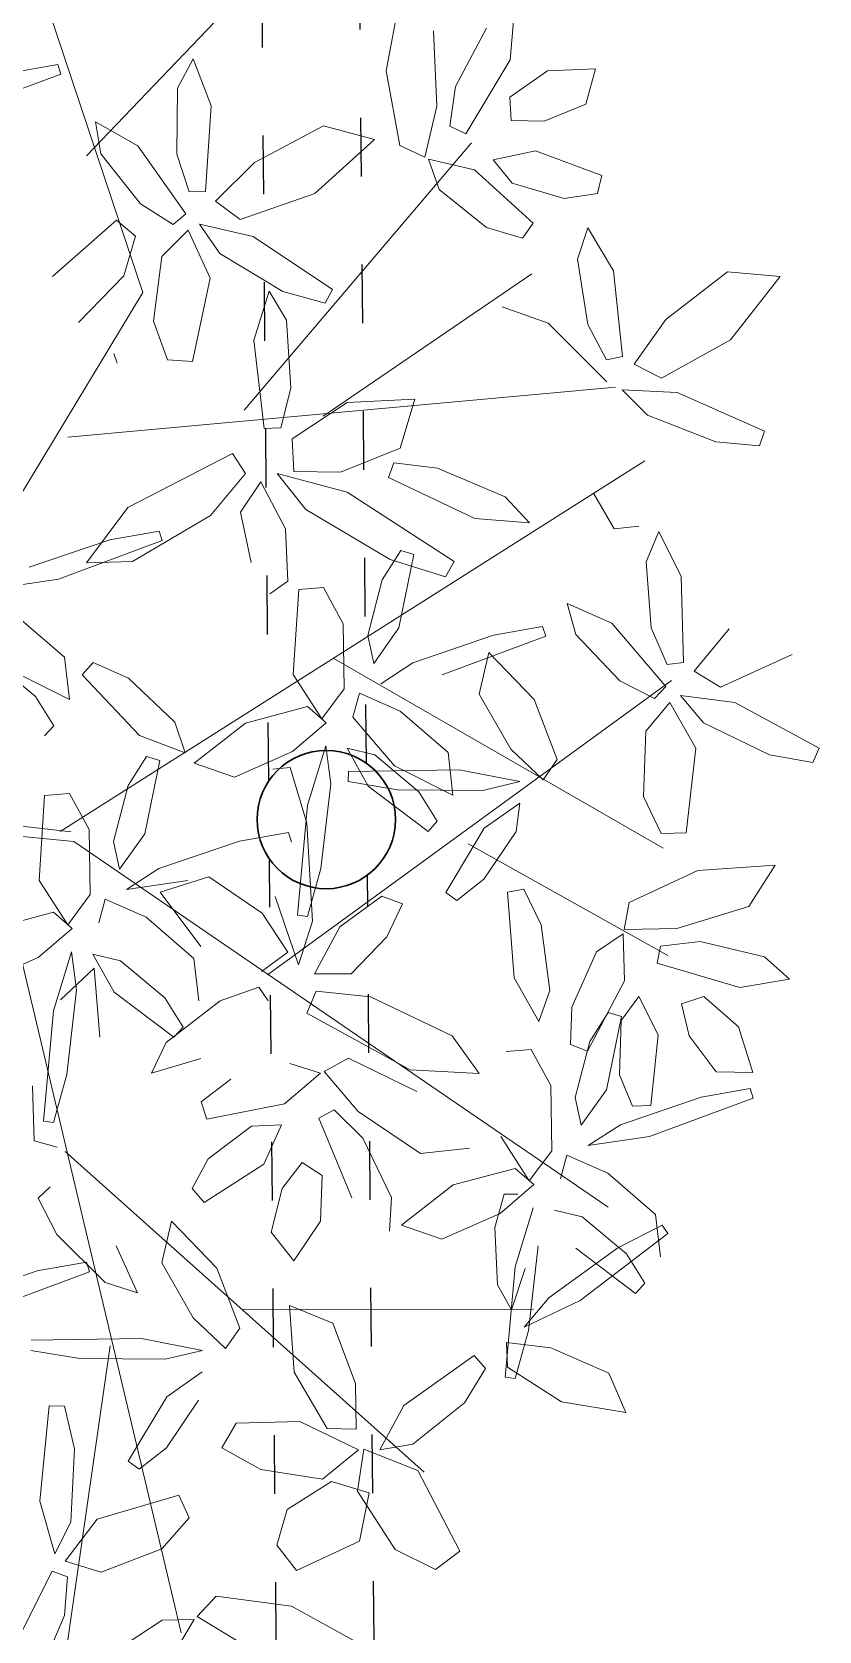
# Model space of a CAD drawing. Header units: centimetres. Extents: x 3413 to 9875, y 1 to 2456.
# Drawn here: x 8831.6 to 8992.5, y 935.6 to 1262.5 of the extents above; entities that cross this region are included whole.
import ezdxf

# ---------------------------------------------------------------- set-up
doc = ezdxf.new("R2010")
doc.units = ezdxf.units.CM
doc.linetypes.add('raya espacio raya', pattern=[30, 12, -18])
doc.layers.add('beam', color=63, linetype='raya espacio raya')
doc.layers.add('cloumn', color=7, linetype='Continuous', lineweight=30)
doc.layers.add('furniture', color=63, linetype='Continuous', lineweight=20)

# ---------------------------------------------------------------- blocks, each defined once
blk = doc.blocks.new('tree_plan2-flat-1')
at = {"color": 44}
for p, q in [((-5553.96, 1904.58), (-5496.66, 1985.37)), ((-5538.2, 1930.36), (-5485.2, 1923.49)), ((-5687.99, 1908.29), (-5652.8, 1849.57)), ((-5684.58, 1908.94), (-5651.52, 1851.11)), ((-5611.26, 1899.42), (-5553.96, 1904.58)), ((-5586.91, 1899.42), (-5512.42, 1815.19)), ((-5561.12, 1873.64), (-5489.5, 1868.48)), ((-5661.62, 1863.88), (-5770.26, 1736.12)), ((-5552.53, 1859.89), (-5503.83, 1842.7)), ((-5652.8, 1853.01), (-5521.01, 1801.44)), ((-5652.8, 1849.57), (-5648.5, 1717.21)), ((-5591.2, 1828.95), (-5582.61, 1751.59)), ((-5704.98, 1813.45), (-5714.4, 1715.5)), ((-5651.37, 1801.44), (-5553.96, 1770.5)), ((-5731.58, 1782.53), (-5796.04, 1748.16)), ((-5605.53, 1784.25), (-5599.8, 1737.84)), ((-5709.62, 1765.15), (-5674.29, 1717.21))]:
    blk.add_line(p, q, dxfattribs=at)
at = {"color": 66}
for p, q in [((-5546.75, 1956.87), (-5527.87, 1944.44)), ((-5526.66, 1946.11), (-5534.01, 1953.16)), ((-5527.87, 1944.44), (-5526.66, 1946.11)), ((-5568.71, 1900.26), (-5567.5, 1901.93)), ((-5598.68, 1880.08), (-5612.98, 1890.03)), ((-5611.41, 1883.8), (-5592.53, 1871.37)), ((-5599.55, 1873.74), (-5605.36, 1881.15)), ((-5605.36, 1881.15), (-5591.22, 1881.03)), ((-5591.32, 1873.03), (-5598.68, 1880.08)), ((-5591.22, 1881.03), (-5569.62, 1870.29)), ((-5582.54, 1866.44), (-5599.55, 1873.74)), ((-5592.53, 1871.37), (-5591.32, 1873.03)), ((-5569.62, 1870.29), (-5571.35, 1865.72)), ((-5571.35, 1865.72), (-5582.54, 1866.44)), ((-5578.36, 1861.91), (-5585.35, 1854.06)), ((-5570.89, 1862.23), (-5578.36, 1861.91)), ((-5575.67, 1852.41), (-5570.89, 1862.23)), ((-5570, 1851.44), (-5567.57, 1860.53)), ((-5584, 1845.76), (-5575.67, 1852.41)), ((-5568.05, 1831.49), (-5570, 1851.44)), ((-5588.26, 1847.19), (-5584, 1845.76)), ((-5598.73, 1833.55), (-5584.07, 1842.92)), ((-5584.07, 1842.92), (-5580.75, 1839.09)), ((-5580.75, 1839.09), (-5584.34, 1831.47)), ((-5602.28, 1827.34), (-5612.5, 1835.55)), ((-5602.61, 1823.48), (-5598.73, 1833.55)), ((-5584.34, 1831.47), (-5594.93, 1823.42)), ((-5572.37, 1830.36), (-5583.3, 1826)), ((-5565.31, 1830.84), (-5572.37, 1830.36)), ((-5564.37, 1828.18), (-5565.31, 1830.84)), ((-5602.69, 1822.29), (-5602.28, 1827.34)), ((-5583.3, 1826), (-5587.19, 1821.64)), ((-5611.55, 1824.35), (-5602.69, 1822.29)), ((-5594.93, 1823.42), (-5602.61, 1823.48)), ((-5606.59, 1819.58), (-5618.55, 1815.42)), ((-5612.26, 1814.15), (-5606.59, 1819.58)), ((-5598.55, 1818.58), (-5601.56, 1805.83)), ((-5593.81, 1820.39), (-5598.55, 1818.58)), ((-5591.86, 1811.5), (-5593.81, 1820.39)), ((-5604.41, 1815.77), (-5608.1, 1807.68)), ((-5602.14, 1810.39), (-5604.41, 1815.77)), ((-5608.04, 1812.7), (-5609.74, 1811.53)), ((-5609.74, 1811.53), (-5605.15, 1802.43)), ((-5594.37, 1794.69), (-5608.04, 1812.7)), ((-5592.89, 1798.59), (-5591.86, 1811.5)), ((-5602.91, 1798.65), (-5602.14, 1810.39)), ((-5608.1, 1807.68), (-5608.32, 1792.36)), ((-5601.56, 1805.83), (-5599.31, 1792.65)), ((-5605.15, 1802.43), (-5594.97, 1788.3)), ((-5605.52, 1792.07), (-5602.91, 1798.65)), ((-5599.31, 1792.65), (-5592.89, 1798.59)), ((-5634.72, 1795.34), (-5645.53, 1793.83)), ((-5624.55, 1792.14), (-5634.72, 1795.34)), ((-5645.53, 1793.83), (-5641.1, 1787.81)), ((-5623.36, 1787.8), (-5624.55, 1792.14)), ((-5608.32, 1792.36), (-5605.52, 1792.07)), ((-5588.97, 1783.24), (-5594.37, 1794.69)), ((-5652.93, 1790.39), (-5648.18, 1791.5)), ((-5648.18, 1791.5), (-5642.53, 1781.82)), ((-5584.75, 1788.68), (-5585.87, 1779.64)), ((-5641.1, 1787.81), (-5630.68, 1786.38)), ((-5630.68, 1786.38), (-5623.36, 1787.8)), ((-5594.97, 1788.3), (-5588.97, 1783.24)), ((-5600.97, 1783.49), (-5616.22, 1782.09)), ((-5616.22, 1782.09), (-5616.22, 1779.27)), ((-5592.53, 1780.67), (-5600.97, 1783.49)), ((-5642.53, 1781.82), (-5639.1, 1763.62)), ((-5616.22, 1779.27), (-5609.4, 1777.38)), ((-5597.64, 1777.85), (-5592.53, 1780.67)), ((-5609.4, 1777.38), (-5597.64, 1777.85)), ((-5622.01, 1760.46), (-5608.69, 1771.94)), ((-5606.25, 1769.61), (-5610.03, 1762.39)), ((-5608.69, 1771.94), (-5606.25, 1769.61)), ((-5642.01, 1754.68), (-5649.8, 1766.48)), ((-5639.1, 1763.62), (-5642.01, 1754.68)), ((-5610.03, 1762.39), (-5619.77, 1753.04)), ((-5626.27, 1751.14), (-5622.01, 1760.46)), ((-5635.12, 1752.85), (-5631.8, 1749.02)), ((-5619.77, 1753.04), (-5626.27, 1751.14)), ((-5619.92, 1747.43), (-5607.77, 1750.06)), ((-5607.77, 1750.06), (-5601.58, 1747.84)), ((-5600.79, 1748.16), (-5595.72, 1750.63)), ((-5673.82, 1740.77), (-5662.6, 1734.28)), ((-5665.51, 1733.43), (-5674.68, 1726.05)), ((-5658.9, 1735.96), (-5665.51, 1733.43)), ((-5705.86, 1726.91), (-5689.15, 1721.4)), ((-5669.6, 1725.35), (-5688.95, 1713.65)), ((-5678.43, 1715.45), (-5663.31, 1724.08)), ((-5674.68, 1726.05), (-5677.11, 1720.74)), ((-5677.11, 1720.74), (-5668.65, 1723.49)), ((-5698.08, 1717.26), (-5711.13, 1720.77)), ((-5689.15, 1721.4), (-5689.92, 1717.91)), ((-5689.92, 1717.91), (-5698.08, 1717.26)), ((-5683.07, 1717.6), (-5687.07, 1714.48)), ((-5678.59, 1709.67), (-5683.07, 1717.6)), ((-5670.6, 1716.06), (-5678.43, 1716.55)), ((-5678.43, 1716.55), (-5667.28, 1710.56)), ((-5659.15, 1717.61), (-5659.37, 1702.29)), ((-5688.95, 1713.65), (-5687.96, 1711.84)), ((-5687.96, 1711.84), (-5678.43, 1715.45)), ((-5687.07, 1714.48), (-5686.2, 1701.4)), ((-5675.78, 1697.03), (-5678.59, 1709.67)), ((-5686.2, 1701.4), (-5680.18, 1689.47)), ((-5680.18, 1689.47), (-5675.78, 1697.03))]:
    blk.add_line(p, q, dxfattribs=at)
at = {"color": 68}
for p, q in [((-5536.14, 1928.23), (-5531.58, 1933.01)), ((-5531.58, 1933.01), (-5530.38, 1923.13)), ((-5539.61, 1915.63), (-5536.14, 1928.23)), ((-5530.38, 1923.13), (-5535.8, 1906.99)), ((-5527.02, 1915.7), (-5516.04, 1923.55)), ((-5516.04, 1923.55), (-5509.33, 1924.5)), ((-5509.33, 1924.5), (-5514.89, 1915.88)), ((-5562.22, 1921.38), (-5545.22, 1917.65)), ((-5545.22, 1917.65), (-5545.58, 1912.59)), ((-5539.09, 1907.75), (-5539.61, 1915.63)), ((-5531.79, 1909.1), (-5527.02, 1915.7)), ((-5514.89, 1915.88), (-5529.72, 1906.43)), ((-5553.5, 1909.74), (-5566.68, 1911.53)), ((-5545.58, 1912.59), (-5553.5, 1909.74)), ((-5535.8, 1906.99), (-5539.09, 1907.75)), ((-5529.72, 1906.43), (-5531.79, 1909.1)), ((-5557.4, 1899.35), (-5545.76, 1905.79)), ((-5545.76, 1905.79), (-5538.17, 1904.64)), ((-5538.17, 1904.64), (-5543.45, 1895.23)), ((-5538.2, 1896.58), (-5535.85, 1903.45)), ((-5535.85, 1903.45), (-5531.35, 1893.16)), ((-5530.11, 1903.63), (-5530.16, 1897.37)), ((-5519.02, 1901.91), (-5530.11, 1903.63)), ((-5504.65, 1894.96), (-5519.02, 1901.91)), ((-5562.04, 1892.33), (-5557.4, 1899.35)), ((-5536.86, 1881.62), (-5538.2, 1896.58)), ((-5530.16, 1897.37), (-5516.86, 1888.2)), ((-5488, 1891.28), (-5473.74, 1898.1)), ((-5543.45, 1895.23), (-5559.31, 1888.06)), ((-5531.35, 1893.16), (-5530.48, 1873.65)), ((-5500.73, 1884.9), (-5504.65, 1894.96)), ((-5559.31, 1888.06), (-5562.04, 1892.33)), ((-5498.66, 1879.96), (-5488, 1891.28)), ((-5516.86, 1888.2), (-5500.73, 1884.9)), ((-5475.65, 1888.27), (-5487.66, 1878.65)), ((-5538.42, 1883.89), (-5548.4, 1880.46)), ((-5541.15, 1877.51), (-5538.42, 1883.89)), ((-5548.4, 1880.46), (-5561.67, 1868.1)), ((-5533.65, 1873.25), (-5536.86, 1881.62)), ((-5497.55, 1874.44), (-5498.66, 1879.96)), ((-5551.83, 1868.56), (-5541.15, 1877.51)), ((-5487.66, 1878.65), (-5497.55, 1874.44)), ((-5489.41, 1874.05), (-5482.19, 1877.9)), ((-5482.19, 1877.9), (-5468.83, 1879.89)), ((-5462.38, 1877.51), (-5471.21, 1872.16)), ((-5530.48, 1873.65), (-5533.65, 1873.25)), ((-5501.15, 1868.16), (-5497.44, 1873.59)), ((-5497.44, 1873.59), (-5493.6, 1864.72)), ((-5488.73, 1870.55), (-5489.41, 1874.05)), ((-5471.21, 1872.16), (-5488.73, 1870.55)), ((-5561.67, 1868.1), (-5559.6, 1865.42)), ((-5559.6, 1865.42), (-5551.83, 1868.56)), ((-5501.66, 1855.75), (-5501.15, 1868.16)), ((-5481.07, 1864.63), (-5477.37, 1867.73)), ((-5477.37, 1867.73), (-5468.48, 1864.62)), ((-5493.6, 1864.72), (-5495.32, 1848.61)), ((-5477.19, 1859.14), (-5481.07, 1864.63)), ((-5468.48, 1864.62), (-5462.35, 1857.02)), ((-5567.57, 1860.53), (-5562.2, 1846.73)), ((-5565.23, 1858.01), (-5560.02, 1862.2)), ((-5560.02, 1862.2), (-5547.41, 1857.59)), ((-5491.26, 1856.93), (-5489.7, 1862.84)), ((-5489.7, 1862.84), (-5483.12, 1857)), ((-5559.65, 1850.24), (-5565.23, 1858.01)), ((-5547.41, 1857.59), (-5538.64, 1846.81)), ((-5469.34, 1854.34), (-5477.19, 1859.14)), ((-5499.07, 1848.58), (-5501.66, 1855.75)), ((-5487.49, 1846.49), (-5491.26, 1856.93)), ((-5483.12, 1857), (-5479.18, 1843.04)), ((-5462.35, 1857.02), (-5469.34, 1854.34)), ((-5548.49, 1843.3), (-5559.65, 1850.24)), ((-5495.32, 1848.61), (-5499.07, 1848.58)), ((-5562.2, 1846.73), (-5560.65, 1820.73)), ((-5538.64, 1846.81), (-5548.49, 1843.3)), ((-5482.64, 1841.56), (-5487.49, 1846.49)), ((-5554.76, 1841.7), (-5551.68, 1842.55)), ((-5551.1, 1822.51), (-5554.76, 1841.7)), ((-5551.68, 1842.55), (-5547.3, 1834.73)), ((-5512.87, 1843.6), (-5510, 1834.07)), ((-5479.18, 1843.04), (-5482.64, 1841.56)), ((-5495.94, 1836.95), (-5489.5, 1839.03)), ((-5489.5, 1839.03), (-5493.49, 1829.58)), ((-5547.3, 1834.73), (-5543.83, 1820.12)), ((-5505.42, 1827.33), (-5495.94, 1836.95)), ((-5564.19, 1820.28), (-5568.05, 1831.49)), ((-5510, 1834.07), (-5512.57, 1817.25)), ((-5578.29, 1821.78), (-5564.37, 1828.18)), ((-5493.49, 1829.58), (-5506.49, 1817.74)), ((-5508.99, 1820), (-5505.42, 1827.33)), ((-5587.19, 1821.64), (-5578.29, 1821.78)), ((-5545.17, 1812.98), (-5551.1, 1822.51)), ((-5582.35, 1815.25), (-5589.68, 1818.03)), ((-5560.65, 1820.73), (-5564.19, 1820.28)), ((-5543.83, 1820.12), (-5545.17, 1812.98)), ((-5506.49, 1817.74), (-5508.99, 1820)), ((-5568.05, 1805.31), (-5582.35, 1815.25)), ((-5495.17, 1815.11), (-5506.39, 1814.91)), ((-5506.39, 1814.91), (-5505.37, 1808.73)), ((-5479.83, 1810.72), (-5495.17, 1815.11)), ((-5513.16, 1806.57), (-5512.02, 1813.75)), ((-5512.02, 1813.75), (-5505.82, 1804.38)), ((-5580.78, 1809.02), (-5561.9, 1796.59)), ((-5505.37, 1808.73), (-5490.7, 1801.97)), ((-5474.24, 1801.48), (-5479.83, 1810.72)), ((-5560.69, 1798.26), (-5568.05, 1805.31)), ((-5535.92, 1798.31), (-5532.55, 1806.02)), ((-5509.28, 1792.06), (-5513.16, 1806.57)), ((-5571.45, 1803.97), (-5579.49, 1800.51)), ((-5573.72, 1790.8), (-5571.45, 1803.97)), ((-5505.82, 1804.38), (-5501.64, 1785.31)), ((-5490.7, 1801.97), (-5474.24, 1801.48)), ((-5579.49, 1800.51), (-5584.75, 1788.68)), ((-5561.9, 1796.59), (-5560.69, 1798.26)), ((-5532.5, 1794.57), (-5535.92, 1798.31)), ((-5557.98, 1791.82), (-5553.88, 1797)), ((-5553.88, 1797), (-5551.77, 1787.27)), ((-5560.27, 1778.96), (-5557.98, 1791.82)), ((-5504.68, 1784.37), (-5509.28, 1792.06)), ((-5580.8, 1779.77), (-5573.72, 1790.8)), ((-5547.74, 1780.19), (-5537.52, 1789.02)), ((-5537.52, 1789.02), (-5530.94, 1790.59)), ((-5530.94, 1790.59), (-5535.67, 1781.49)), ((-5551.77, 1787.27), (-5555.67, 1770.71)), ((-5501.64, 1785.31), (-5504.68, 1784.37)), ((-5585.87, 1779.64), (-5580.8, 1779.77)), ((-5559.02, 1771.15), (-5560.27, 1778.96)), ((-5551.88, 1773.17), (-5547.74, 1780.19)), ((-5535.67, 1781.49), (-5549.56, 1770.71)), ((-5549.56, 1770.71), (-5551.88, 1773.17)), ((-5555.67, 1770.71), (-5559.02, 1771.15)), ((-5576.48, 1761.1), (-5565.48, 1768.59)), ((-5565.48, 1768.59), (-5557.81, 1768.14)), ((-5557.81, 1768.14), (-5562.21, 1758.29)), ((-5557.1, 1760.11), (-5555.4, 1767.17)), ((-5555.4, 1767.17), (-5549.96, 1757.35)), ((-5538.49, 1767.2), (-5549.69, 1767.89)), ((-5549.69, 1767.89), (-5549.17, 1761.64)), ((-5580.45, 1753.68), (-5576.48, 1761.1)), ((-5554.38, 1745.34), (-5557.1, 1760.11)), ((-5549.17, 1761.64), (-5535.08, 1753.74)), ((-5562.21, 1758.29), (-5577.33, 1749.68)), ((-5549.96, 1757.35), (-5547.3, 1738)), ((-5655.54, 1747.24), (-5662.32, 1754.62)), ((-5577.33, 1749.68), (-5580.45, 1753.68)), ((-5595.72, 1750.63), (-5582.09, 1743.17)), ((-5631.8, 1749.02), (-5635.39, 1741.4)), ((-5626.2, 1743.12), (-5619.92, 1747.43)), ((-5601.58, 1747.84), (-5609.2, 1741.89)), ((-5594.23, 1739.65), (-5600.79, 1748.16)), ((-5653.33, 1737.27), (-5663.55, 1745.48)), ((-5653.67, 1733.41), (-5649.79, 1743.48)), ((-5625.22, 1739.49), (-5626.2, 1743.12)), ((-5582.09, 1743.17), (-5571.89, 1731.09)), ((-5550.41, 1737.31), (-5554.38, 1745.34)), ((-5635.39, 1741.4), (-5645.98, 1733.35)), ((-5623.42, 1740.29), (-5634.36, 1735.93)), ((-5609.2, 1741.89), (-5625.22, 1739.49)), ((-5616.36, 1740.77), (-5623.42, 1740.29)), ((-5615.42, 1738.11), (-5616.36, 1740.77)), ((-5602.33, 1738.64), (-5599.11, 1740.18)), ((-5599.11, 1740.18), (-5593.57, 1734.17)), ((-5581.89, 1730.45), (-5594.23, 1739.65)), ((-5653.74, 1732.22), (-5653.33, 1737.27)), ((-5629.35, 1731.71), (-5615.42, 1738.11)), ((-5625.31, 1731.38), (-5616.15, 1737.66)), ((-5616.15, 1737.66), (-5610.03, 1737.64)), ((-5610.03, 1737.64), (-5614.03, 1729.8)), ((-5596.36, 1722.09), (-5602.33, 1738.64)), ((-5547.3, 1738), (-5550.41, 1737.31)), ((-5662.6, 1734.28), (-5653.74, 1732.22)), ((-5657.22, 1733.69), (-5658.9, 1735.96)), ((-5645.98, 1733.35), (-5653.67, 1733.41)), ((-5634.36, 1735.93), (-5638.24, 1731.57)), ((-5593.57, 1734.17), (-5588.28, 1721.74)), ((-5644.86, 1730.32), (-5649.6, 1728.51)), ((-5642.91, 1721.43), (-5644.86, 1730.32)), ((-5638.24, 1731.57), (-5629.35, 1731.71)), ((-5628.85, 1725.45), (-5625.31, 1731.38)), ((-5614.03, 1729.8), (-5626.55, 1722.47)), ((-5610.46, 1724.6), (-5606.13, 1729.74)), ((-5606.13, 1729.74), (-5602.2, 1726.94)), ((-5571.89, 1731.09), (-5581.89, 1730.45)), ((-5657.65, 1729.51), (-5669.6, 1725.35)), ((-5633.4, 1725.18), (-5640.74, 1727.96)), ((-5640.74, 1727.96), (-5631.84, 1718.95)), ((-5602.2, 1726.94), (-5602.97, 1717.56)), ((-5653.2, 1720.32), (-5655.46, 1725.7)), ((-5619.1, 1715.24), (-5633.4, 1725.18)), ((-5626.55, 1722.47), (-5628.85, 1725.45)), ((-5613.13, 1715.8), (-5610.46, 1724.6)), ((-5653.96, 1708.58), (-5653.2, 1720.32)), ((-5643.94, 1708.52), (-5642.91, 1721.43)), ((-5588.96, 1714.9), (-5596.36, 1722.09)), ((-5588.28, 1721.74), (-5588.96, 1714.9)), ((-5631.84, 1718.95), (-5612.95, 1706.52)), ((-5602.97, 1717.56), (-5608.78, 1709.71)), ((-5654.01, 1710.76), (-5670.6, 1716.06)), ((-5611.74, 1708.19), (-5619.1, 1715.24)), ((-5608.78, 1709.71), (-5613.13, 1715.8)), ((-5667.28, 1710.56), (-5645.58, 1704.23)), ((-5644.91, 1706.18), (-5654.01, 1710.76)), ((-5656.57, 1702), (-5653.96, 1708.58)), ((-5650.36, 1702.59), (-5643.94, 1708.52)), ((-5612.95, 1706.52), (-5611.74, 1708.19)), ((-5645.58, 1704.23), (-5644.91, 1706.18)), ((-5659.37, 1702.29), (-5656.57, 1702))]:
    blk.add_line(p, q, dxfattribs=at)
at = {"color": 64}
for p, q in [((-5620.32, 1892.8), (-5611.41, 1883.8)), ((-5633.54, 1873.42), (-5632.78, 1885.17)), ((-5623.52, 1873.36), (-5622.49, 1886.27)), ((-5632.19, 1880.6), (-5629.94, 1867.43)), ((-5636.15, 1866.84), (-5633.54, 1873.42)), ((-5629.94, 1867.43), (-5623.52, 1873.36)), ((-5638.95, 1867.14), (-5636.15, 1866.84)), ((-5627.35, 1851.53), (-5624.31, 1868.28)), ((-5624.31, 1868.28), (-5620.94, 1868)), ((-5620.94, 1868), (-5619.3, 1860.27)), ((-5663.4, 1850.54), (-5648.74, 1859.91)), ((-5648.74, 1859.91), (-5645.42, 1856.08)), ((-5619.3, 1860.27), (-5620.92, 1847.31)), ((-5645.42, 1856.08), (-5649, 1848.47)), ((-5624.75, 1841.92), (-5627.35, 1851.53)), ((-5649, 1848.47), (-5659.6, 1840.42)), ((-5637.04, 1847.35), (-5647.97, 1842.99)), ((-5629.98, 1847.83), (-5637.04, 1847.35)), ((-5629.04, 1845.17), (-5629.98, 1847.83)), ((-5620.92, 1847.31), (-5624.75, 1841.92)), ((-5642.96, 1838.78), (-5629.04, 1845.17)), ((-5647.97, 1842.99), (-5651.85, 1838.63)), ((-5659.6, 1840.42), (-5667.28, 1840.47)), ((-5651.85, 1838.63), (-5642.96, 1838.78)), ((-5612.5, 1835.55), (-5625.36, 1839.19)), ((-5625.36, 1839.19), (-5622.77, 1830.83)), ((-5671.26, 1836.57), (-5683.22, 1832.41)), ((-5676.92, 1831.14), (-5671.26, 1836.57)), ((-5658.48, 1837.38), (-5663.21, 1835.57)), ((-5656.52, 1828.49), (-5658.48, 1837.38)), ((-5647.01, 1832.25), (-5654.35, 1835.02)), ((-5654.35, 1835.02), (-5645.45, 1826.02)), ((-5683.22, 1832.41), (-5702.56, 1820.72)), ((-5692.05, 1822.51), (-5676.92, 1831.14)), ((-5680.5, 1832.56), (-5671.25, 1830.86)), ((-5669.07, 1832.77), (-5672.77, 1824.68)), ((-5666.81, 1827.39), (-5669.07, 1832.77)), ((-5632.71, 1822.3), (-5647.01, 1832.25)), ((-5671.25, 1830.86), (-5681.91, 1821.58)), ((-5657.55, 1815.58), (-5656.52, 1828.49)), ((-5654.77, 1815.91), (-5650.72, 1829.2)), ((-5650.72, 1829.2), (-5642.31, 1822.98)), ((-5622.77, 1830.83), (-5611.55, 1824.35)), ((-5706.94, 1819.86), (-5698.08, 1826.75)), ((-5672.77, 1824.68), (-5672.99, 1809.36)), ((-5667.58, 1815.64), (-5666.81, 1827.39)), ((-5616.79, 1825.47), (-5614.45, 1822.79)), ((-5701.58, 1818.9), (-5692.05, 1822.51)), ((-5642.31, 1822.98), (-5641.84, 1809.85)), ((-5625.36, 1815.25), (-5632.71, 1822.3)), ((-5614.45, 1822.79), (-5621.6, 1813.34)), ((-5705.2, 1815.3), (-5706.94, 1819.86)), ((-5702.56, 1820.72), (-5701.58, 1818.9)), ((-5670.18, 1809.06), (-5667.58, 1815.64)), ((-5663.98, 1809.65), (-5657.55, 1815.58)), ((-5618.55, 1815.42), (-5637.9, 1803.72)), ((-5626.57, 1813.58), (-5625.36, 1815.25)), ((-5715.93, 1812.3), (-5719.67, 1804.8)), ((-5712.61, 1811.67), (-5715.93, 1812.3)), ((-5621.6, 1813.34), (-5637.07, 1800.59)), ((-5627.38, 1805.52), (-5612.26, 1814.15)), ((-5674.8, 1809.99), (-5681.61, 1808.7)), ((-5681.61, 1808.7), (-5673.21, 1802.34)), ((-5661.41, 1806.13), (-5674.8, 1809.99)), ((-5672.99, 1809.36), (-5670.18, 1809.06)), ((-5645.97, 1797.54), (-5637.51, 1809.69)), ((-5641.84, 1809.85), (-5645.19, 1800.89)), ((-5654.48, 1801.42), (-5661.41, 1806.13)), ((-5636.91, 1801.91), (-5627.38, 1805.52)), ((-5645.19, 1800.89), (-5651.57, 1802.87)), ((-5637.9, 1803.72), (-5636.91, 1801.91)), ((-5655.54, 1798.22), (-5654.48, 1801.42)), ((-5637.07, 1800.59), (-5645.97, 1797.54)), ((-5682.5, 1794.02), (-5680.3, 1797.06)), ((-5680.3, 1797.06), (-5672.99, 1794.88)), ((-5719.54, 1784.44), (-5714.35, 1793.62)), ((-5670.57, 1783.06), (-5682.5, 1794.02)), ((-5695.71, 1788.02), (-5688.87, 1788.99)), ((-5688.87, 1788.99), (-5678.22, 1785.81)), ((-5649.8, 1766.48), (-5652.93, 1790.39)), ((-5703.62, 1787.52), (-5711.65, 1784.06)), ((-5705.88, 1774.35), (-5703.62, 1787.52)), ((-5696.58, 1784.36), (-5695.71, 1788.02)), ((-5678.22, 1785.81), (-5674.4, 1781.04)), ((-5663.32, 1787.08), (-5661.16, 1780.87)), ((-5711.65, 1784.06), (-5716.91, 1772.23)), ((-5683.01, 1779.22), (-5696.58, 1784.36)), ((-5661.16, 1780.87), (-5670.57, 1783.06)), ((-5674.4, 1781.04), (-5683.01, 1779.22)), ((-5662.91, 1770), (-5660.41, 1780.45)), ((-5660.41, 1780.45), (-5655.31, 1778.06)), ((-5677.91, 1760.63), (-5668.78, 1775.67)), ((-5668.78, 1775.67), (-5665.56, 1774.14)), ((-5655.31, 1778.06), (-5652.55, 1762.76)), ((-5716.91, 1772.23), (-5718.03, 1763.19)), ((-5712.96, 1763.32), (-5705.88, 1774.35)), ((-5693.35, 1769.73), (-5684.82, 1773.18)), ((-5684.82, 1773.18), (-5678.1, 1773.04)), ((-5678.1, 1773.04), (-5677.81, 1768.22)), ((-5665.56, 1774.14), (-5666.76, 1766.04)), ((-5695.34, 1762.52), (-5693.35, 1769.73)), ((-5662.32, 1754.62), (-5662.91, 1770)), ((-5748.38, 1765.64), (-5748.38, 1762.82)), ((-5724.69, 1764.22), (-5733.13, 1767.04)), ((-5677.81, 1768.22), (-5685.59, 1762.93)), ((-5666.76, 1766.04), (-5673.11, 1754.12)), ((-5792.48, 1762), (-5775.71, 1764.88)), ((-5775.71, 1764.88), (-5774.81, 1761.62)), ((-5769.93, 1756.67), (-5772.51, 1763.91)), ((-5772.51, 1763.91), (-5761.72, 1763.71)), ((-5761.72, 1763.71), (-5747.89, 1753.14)), ((-5748.38, 1762.82), (-5741.57, 1760.93)), ((-5718.03, 1763.19), (-5712.96, 1763.32)), ((-5685.59, 1762.93), (-5695.34, 1762.52)), ((-5774.81, 1761.62), (-5781.51, 1757.43)), ((-5741.57, 1760.93), (-5729.8, 1761.4)), ((-5781.51, 1757.43), (-5794.25, 1754.51)), ((-5758.74, 1749.47), (-5769.93, 1756.67)), ((-5713.68, 1749.04), (-5703.2, 1757.88)), ((-5703.2, 1757.88), (-5700.88, 1748.55)), ((-5747.89, 1753.14), (-5750.36, 1748.71)), ((-5673.11, 1754.12), (-5678.85, 1750.36)), ((-5750.36, 1748.71), (-5758.74, 1749.47)), ((-5734.86, 1751.81), (-5729.04, 1752.4)), ((-5733.73, 1742.74), (-5734.86, 1751.81)), ((-5729.04, 1752.4), (-5721.08, 1742.15)), ((-5718.92, 1736.76), (-5713.68, 1749.04)), ((-5700.88, 1748.55), (-5708.1, 1737.57)), ((-5663.55, 1745.48), (-5676.41, 1749.12)), ((-5676.41, 1749.12), (-5673.82, 1740.77)), ((-5782.15, 1745.12), (-5770.5, 1740.8)), ((-5727.87, 1731.4), (-5733.73, 1742.74)), ((-5770.5, 1740.8), (-5766.48, 1735.6)), ((-5721.08, 1742.15), (-5718.69, 1729.02)), ((-5715.58, 1731.92), (-5718.92, 1736.76)), ((-5708.1, 1737.57), (-5715.58, 1731.92)), ((-5766.48, 1735.6), (-5776.1, 1734.69)), ((-5764.69, 1724.74), (-5765.64, 1735.44)), ((-5765.64, 1735.44), (-5760.04, 1734.79)), ((-5760.04, 1734.79), (-5752.56, 1721.16)), ((-5744.29, 1730.98), (-5737.15, 1733.57)), ((-5737.15, 1733.57), (-5727.17, 1729.64)), ((-5746.06, 1724.64), (-5744.29, 1730.98)), ((-5718.69, 1729.02), (-5727.87, 1731.4)), ((-5727.17, 1729.64), (-5724.48, 1722.06)), ((-5725.61, 1724.17), (-5717.9, 1728.26)), ((-5717.9, 1728.26), (-5714.91, 1716.75)), ((-5716.08, 1725.52), (-5705.86, 1726.91)), ((-5733.61, 1717.78), (-5746.06, 1724.64)), ((-5730.7, 1710.93), (-5725.61, 1724.17)), ((-5711.13, 1720.77), (-5716.08, 1725.52)), ((-5752.56, 1721.16), (-5750.48, 1705.5)), ((-5724.48, 1722.06), (-5733.61, 1717.78)), ((-5714.91, 1716.75), (-5723.16, 1700.08)), ((-5729.09, 1701.88), (-5730.7, 1710.93)), ((-5723.16, 1700.08), (-5729.09, 1701.88))]:
    blk.add_line(p, q, dxfattribs=at)
at = {"color": 62}
for p, q in [((-5666.95, 1844.34), (-5677.16, 1852.54)), ((-5667.28, 1840.47), (-5663.4, 1850.54)), ((-5687.43, 1847.83), (-5676.22, 1841.35)), ((-5667.35, 1839.29), (-5666.95, 1844.34)), ((-5676.22, 1841.35), (-5667.35, 1839.29)), ((-5728.01, 1803.61), (-5742.31, 1813.55)), ((-5740.75, 1807.32), (-5721.86, 1794.89)), ((-5719.67, 1804.8), (-5721.72, 1791.02)), ((-5720.65, 1796.56), (-5728.01, 1803.61)), ((-5741.9, 1795.08), (-5737.31, 1785.99)), ((-5726.53, 1778.25), (-5740.21, 1796.25)), ((-5721.86, 1794.89), (-5720.65, 1796.56)), ((-5721.72, 1791.02), (-5719.54, 1784.44)), ((-5765.64, 1775.35), (-5748.86, 1785.35)), ((-5748.86, 1785.35), (-5747.01, 1782.76)), ((-5737.31, 1785.99), (-5727.13, 1771.85)), ((-5747.01, 1782.76), (-5752.86, 1775.96)), ((-5772.56, 1766.51), (-5765.64, 1775.35)), ((-5752.86, 1775.96), (-5765.39, 1767.69)), ((-5721.14, 1766.79), (-5726.53, 1778.25)), ((-5727.13, 1771.85), (-5721.14, 1766.79)), ((-5765.39, 1767.69), (-5772.56, 1766.51)), ((-5733.13, 1767.04), (-5748.38, 1765.64))]:
    blk.add_line(p, q, dxfattribs=at)

msp = doc.modelspace()

# ---------------------------------------------------------------- linework, layer by layer
at = {"layer": 'beam'}
for p, q in [((8879.972, 1109.345), (8877.005, 1453.563)), ((8899.941, 1112.986), (8897.004, 1453.735)), ((8883.038, 753.589), (8880.109, 1093.407)), ((8903.037, 753.761), (8900.138, 1090.111))]:
    msp.add_line(p, q, dxfattribs=at)
at = {"layer": 'cloumn'}
msp.add_circle((8891.723, 1101.477), 14.142, dxfattribs=at)

# ---------------------------------------------------------------- block references
at = {"layer": 'furniture', "rotation": 53.73494987029701}
msp.add_blockref('tree_plan2-flat-1', (13675.128, 4560.747), dxfattribs=at)

doc.saveas('drawing.dxf')
